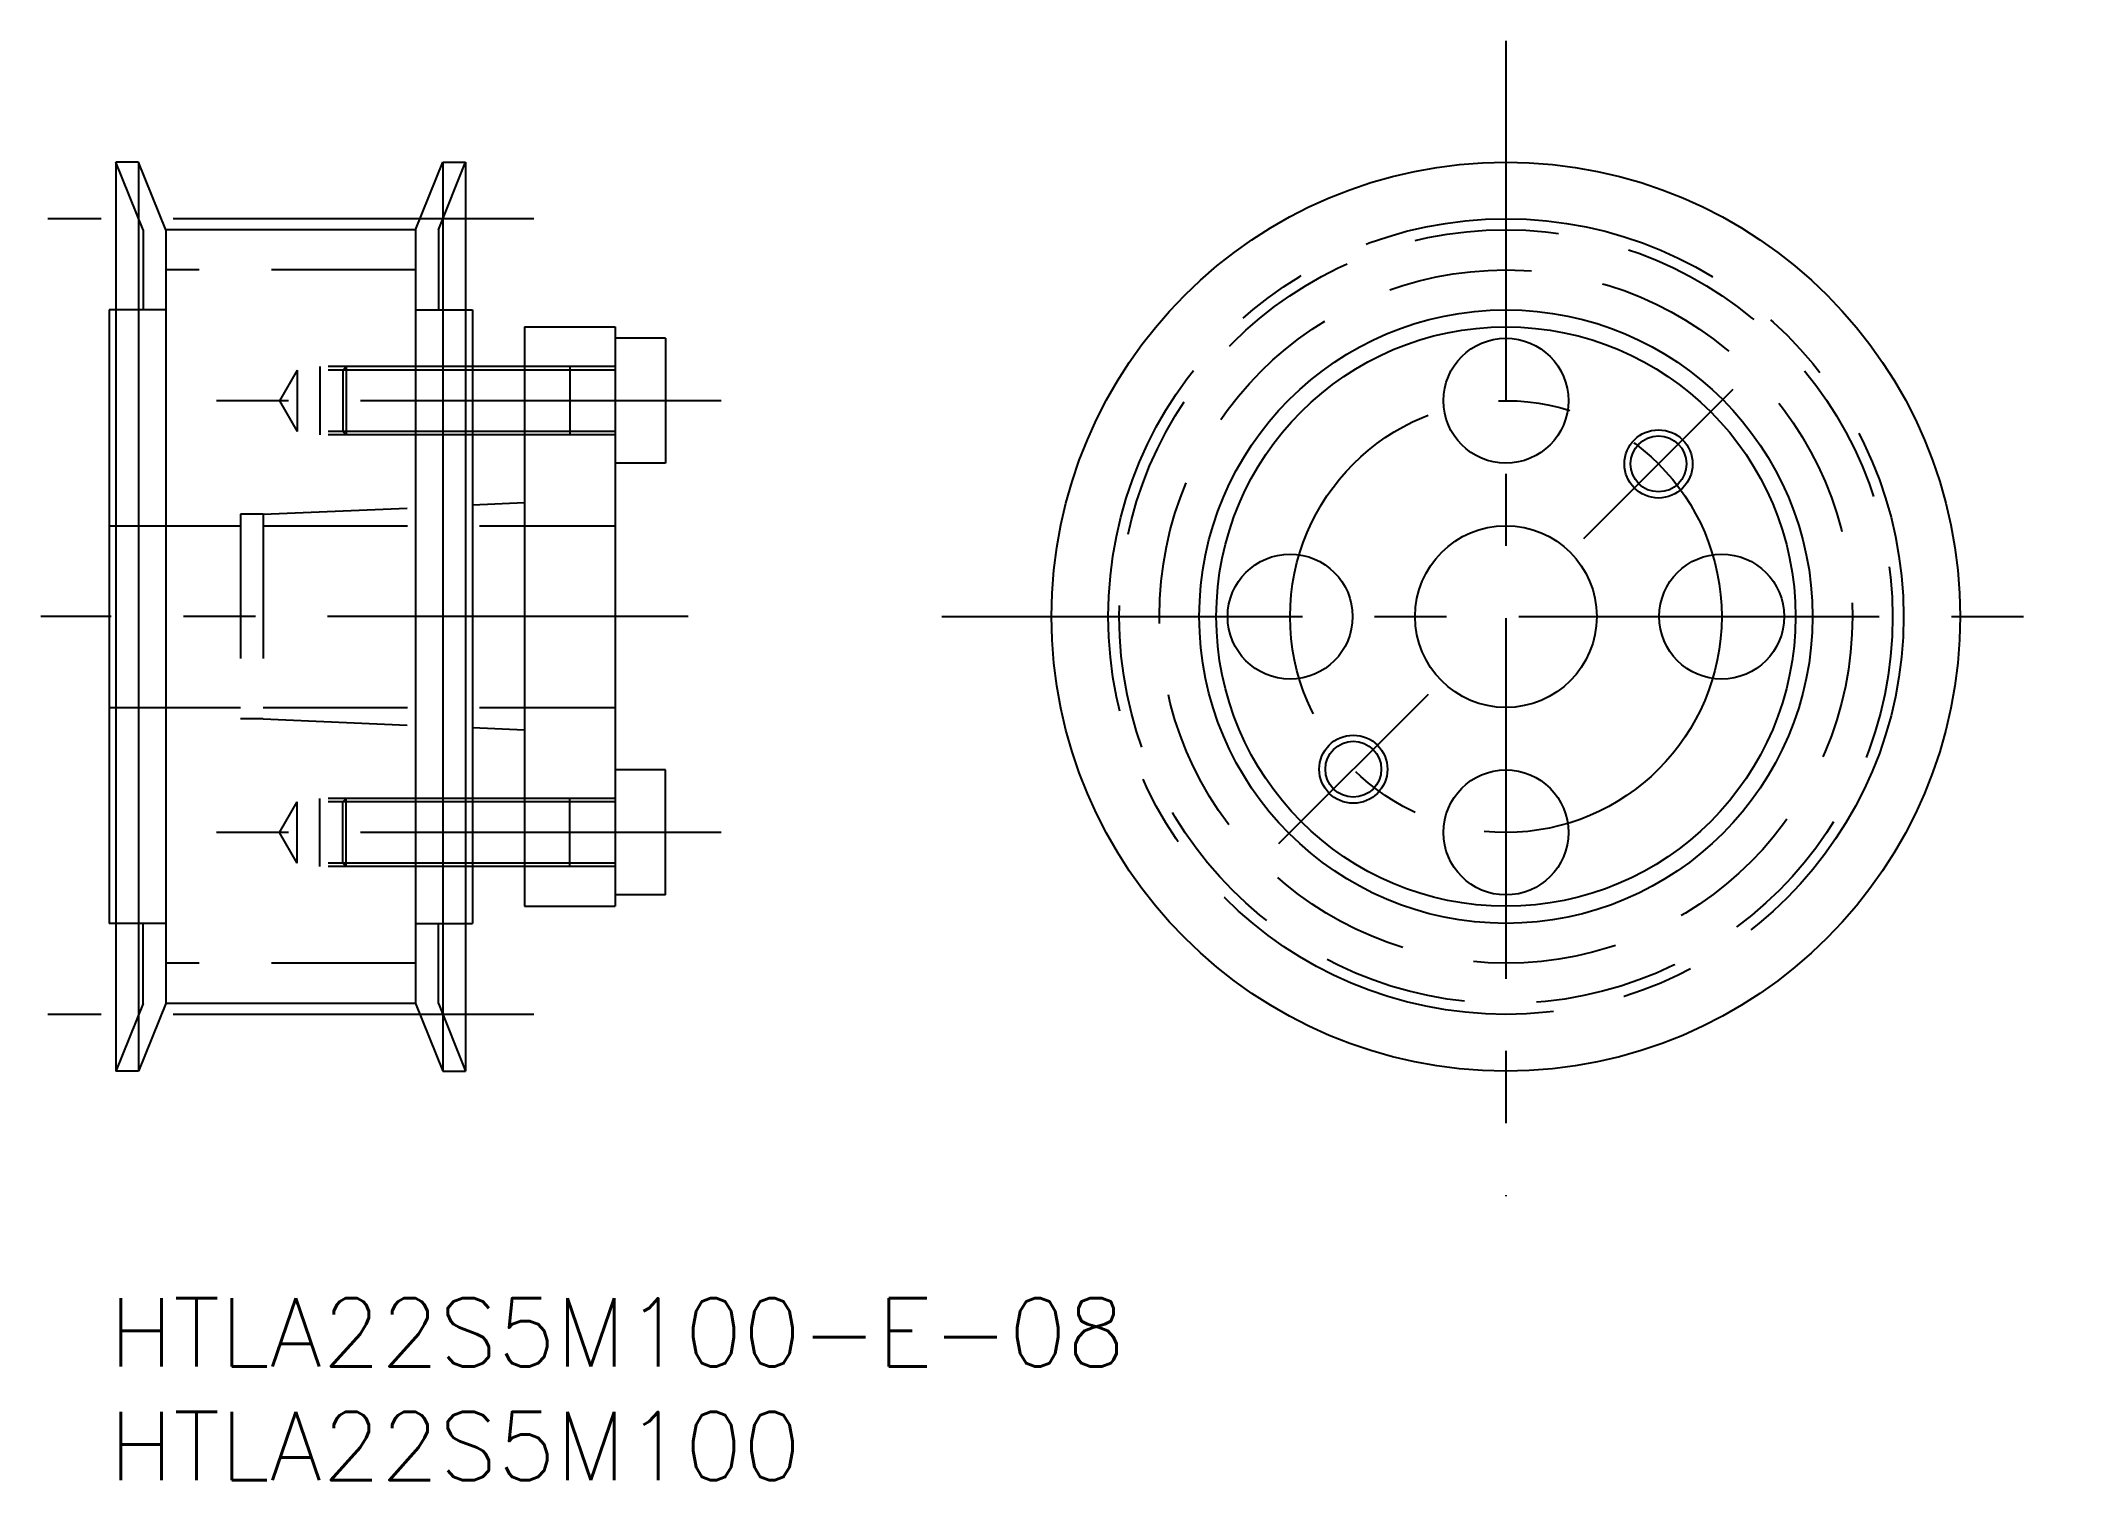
# Model space of a CAD drawing. Extents: x -3 to 87, y -8 to 55.3.
import ezdxf

# ---------------------------------------------------------------- set-up
doc = ezdxf.new("R2010")
doc.units = 0
doc.header["$LTSCALE"] = 0.5
doc.linetypes.add('CENTER', pattern=[50.8, 31.75, -6.35, 6.35, -6.35])
doc.linetypes.add('DASHED', pattern=[19.05, 12.7, -6.35])
for name, color, linetype in [('MSM_CENTER', 1, 'CENTER'), ('MSM_CONTINUOUS', 7, 'CONTINUOUS'), ('MSM_DASHED', 4, 'DASHED'), ('MSM_NARROW', 5, 'CONTINUOUS'), ('MSM_PART_NUMBER', 7, 'CONTINUOUS')]:
    doc.layers.add(name, color=color, linetype=linetype)
doc.styles.get("Standard").update_dxf_attribs({"font": 'txt.shx', "height": 3, "bigfont": 'bigfont.shx'})

# ---------------------------------------------------------------- blocks, each defined once
blk = doc.blocks.new('*U1')
at = {"layer": 'MSM_PART_NUMBER'}
blk.add_text('HTLA22S5M100-E-08', height=3, dxfattribs=at).set_placement((0, -3))
blk = doc.blocks.new('*U2')
at = {"layer": 'MSM_PART_NUMBER'}
blk.add_text('HTLA22S5M100', height=3, dxfattribs=at).set_placement((0, -8))

msp = doc.modelspace()

# ---------------------------------------------------------------- linework, layer by layer
at = {"layer": 'MSM_CENTER'}
for p, q in [((61.5, 55.334), (61.5, 4.5)), ((18.7, 47.505), (-2.7, 47.505)), ((64.929, 33.429), (71.506, 40.006)), ((26.951, 39.5), (3.788, 39.5)), ((25.5, 30), (-3, 30)), ((36.662, 30), (87, 30)), ((58.071, 26.571), (51.494, 19.994)), ((26.951, 20.5), (3.788, 20.5)), ((18.7, 12.495), (-2.7, 12.495))]:
    msp.add_line(p, q, dxfattribs=at)
for radius in [17.505, 9.5]:
    msp.add_circle((61.5, 30), radius, dxfattribs=at)
at = {"layer": 'MSM_CONTINUOUS'}
for p, q in [((1.3, 50), (0.3, 50)), ((0.3, 50), (0.3, 10)), ((2.5, 47.025), (1.3, 50)), ((1.3, 50), (1.3, 10)), ((13.5, 47.025), (14.7, 50)), ((14.7, 50), (15.7, 50)), ((14.7, 50), (14.7, 10)), ((15.7, 50), (15.7, 10)), ((13.5, 47.025), (2.5, 47.025)), ((2.5, 47.025), (2.5, 12.975)), ((13.5, 47.025), (13.5, 12.975)), ((0.3, 43.5), (0, 43.5)), ((0, 43.5), (0, 16.5)), ((15.7, 43.5), (16, 43.5)), ((16, 43.5), (16, 16.5)), ((18.288, 42.75), (22.288, 42.75)), ((18.288, 42.75), (18.288, 17.25)), ((22.288, 42.75), (22.288, 17.25)), ((24.5, 42.25), (22.288, 42.25)), ((24.5, 42.25), (24.5, 36.75)), ((18.288, 40.85), (16, 40.85)), ((18.288, 38.15), (16, 38.15)), ((24.5, 36.75), (22.288, 36.75)), ((18.288, 35), (16, 34.901)), ((18.288, 25), (16, 25.099)), ((24.5, 23.25), (22.288, 23.25)), ((24.5, 17.75), (24.5, 23.25)), ((18.288, 21.85), (16, 21.85)), ((18.288, 19.15), (16, 19.15)), ((18.288, 17.25), (22.288, 17.25)), ((24.5, 17.75), (22.288, 17.75)), ((0.3, 16.5), (0, 16.5)), ((15.7, 16.5), (16, 16.5)), ((2.5, 12.975), (1.3, 10)), ((13.5, 12.975), (2.5, 12.975)), ((13.5, 12.975), (14.7, 10)), ((1.3, 10), (0.3, 10)), ((14.7, 10), (15.7, 10))]:
    msp.add_line(p, q, dxfattribs=at)
for centre, radius in [((61.5, 30), 20), ((61.5, 30), 13.5), ((61.5, 30), 12.75), ((61.5, 39.5), 2.75), ((68.218, 36.718), 1.23), ((61.5, 30), 4), ((52, 30), 2.75), ((71, 30), 2.75), ((54.782, 23.282), 1.23), ((61.5, 20.5), 2.75)]:
    msp.add_circle(centre, radius, dxfattribs=at)
at = {"layer": 'MSM_DASHED'}
for p, q in [((1.5, 47.025), (0.3, 50)), ((14.5, 47.025), (15.7, 50)), ((1.5, 47.025), (1.5, 43.5)), ((14.5, 47.025), (14.5, 43.5)), ((13.5, 45.255), (2.5, 45.255)), ((2.5, 43.5), (0.3, 43.5)), ((13.5, 43.5), (15.7, 43.5)), ((8.288, 40.85), (7.508, 39.5)), ((16, 40.85), (8.288, 40.85)), ((8.288, 40.85), (8.288, 38.15)), ((16, 41), (9.288, 41)), ((9.288, 41), (9.288, 38)), ((10.438, 41), (10.288, 40.85)), ((10.288, 40.85), (10.288, 38.15)), ((10.438, 41), (10.438, 38)), ((22.288, 41), (18.288, 41)), ((22.288, 40.85), (18.288, 40.85)), ((20.288, 41), (20.288, 38)), ((7.508, 39.5), (8.288, 38.15)), ((16, 38.15), (8.288, 38.15)), ((16, 38), (9.288, 38)), ((10.438, 38), (10.288, 38.15)), ((22.288, 38.15), (18.288, 38.15)), ((22.288, 38), (18.288, 38)), ((6.788, 34.5), (5.788, 34.5)), ((5.788, 34.5), (5.788, 25.5)), ((6.788, 34.5), (16, 34.901)), ((6.788, 34.5), (6.788, 25.5)), ((0, 34), (5.788, 34)), ((6.788, 34), (22.288, 34)), ((0, 26), (5.788, 26)), ((6.788, 25.5), (5.788, 25.5)), ((6.788, 26), (22.288, 26)), ((6.788, 25.5), (16, 25.099)), ((7.508, 20.5), (8.288, 21.85)), ((8.288, 19.15), (8.288, 21.85)), ((16, 21.85), (8.288, 21.85)), ((9.288, 19), (9.288, 22)), ((16, 22), (9.288, 22)), ((10.438, 22), (10.288, 21.85)), ((10.288, 19.15), (10.288, 21.85)), ((10.438, 19), (10.438, 22)), ((22.288, 22), (18.288, 22)), ((22.288, 21.85), (18.288, 21.85)), ((20.288, 19), (20.288, 22)), ((8.288, 19.15), (7.508, 20.5)), ((16, 19.15), (8.288, 19.15)), ((16, 19), (9.288, 19)), ((10.438, 19), (10.288, 19.15)), ((22.288, 19.15), (18.288, 19.15)), ((22.288, 19), (18.288, 19)), ((2.5, 16.5), (0.3, 16.5)), ((1.5, 12.975), (1.5, 16.5)), ((13.5, 16.5), (15.7, 16.5)), ((14.5, 12.975), (14.5, 16.5)), ((13.5, 14.745), (2.5, 14.745)), ((1.5, 12.975), (0.3, 10)), ((14.5, 12.975), (15.7, 10))]:
    msp.add_line(p, q, dxfattribs=at)
for radius in [17.025, 15.255]:
    msp.add_circle((61.5, 30), radius, dxfattribs=at)
at = {"layer": 'MSM_NARROW'}
for p, q in [((18.288, 41), (16, 41)), ((18.288, 38), (16, 38)), ((18.288, 22), (16, 22)), ((18.288, 19), (16, 19))]:
    msp.add_line(p, q, dxfattribs=at)
for centre in [(68.218, 36.718), (54.782, 23.282)]:
    msp.add_circle(centre, 1.5, dxfattribs=at)

# ---------------------------------------------------------------- block references
at = {"layer": 'MSM_CONTINUOUS'}
for name in ['*U1', '*U2']:
    msp.add_blockref(name, (0, 0), dxfattribs=at)

doc.saveas('drawing.dxf')
